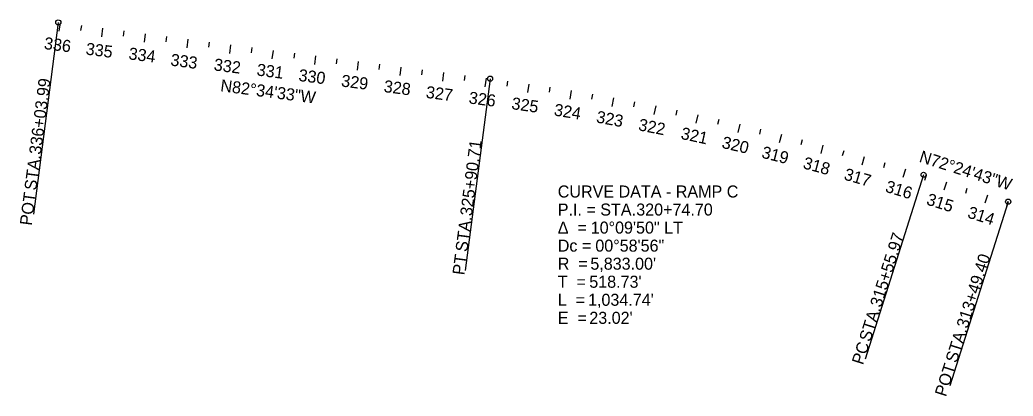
# Model space of a CAD drawing. Extents: x 213054 to 253479, y 525432 to 554138.
# Drawn here: x 251167 to 253479, y 525432 to 526308 of the extents above; entities that cross this region are included whole.
import ezdxf

# ---------------------------------------------------------------- set-up
doc = ezdxf.new("R2010")
doc.units = 0
for name, color, linetype in [('_CIVIL_CONSTRUCTION', 7, 'Continuous'), ('DV_X_Section_VMS_Line', 7, 'Continuous'), ('RW_X_CL_100_Cardinal_Points', 7, 'Continuous'), ('SC_Scratch1', 7, 'Continuous')]:
    doc.layers.add(name, color=color, linetype=linetype)

msp = doc.modelspace()

# ---------------------------------------------------------------- linework, layer by layer
at = {"layer": 'RW_X_CL_100_Cardinal_Points'}
for p, q in [((251260.9, 526301.4), (251258.3, 526281.6)), ((251310.5, 526295), (251308.9, 526283.1)), ((251360, 526288.5), (251357.4, 526268.7)), ((251409.6, 526282.1), (251408.1, 526270.2)), ((251459.2, 526275.6), (251456.6, 526255.8)), ((251508.8, 526269.1), (251507.2, 526257.2)), ((251558.4, 526262.7), (251555.8, 526242.8)), ((251607.9, 526256.2), (251606.4, 526244.3)), ((251657.5, 526249.7), (251654.9, 526229.9)), ((251707.1, 526243.3), (251705.5, 526231.4)), ((251756.7, 526236.8), (251754.1, 526217)), ((251806.3, 526230.4), (251804.7, 526218.5)), ((251855.8, 526223.9), (251853.3, 526204.1)), ((251905.4, 526217.4), (251903.9, 526205.5)), ((251955, 526211), (251952.4, 526191.2)), ((252004.6, 526204.5), (252003, 526192.6)), ((252054.2, 526198.1), (252051.6, 526178.2)), ((252103.7, 526191.6), (252102.2, 526179.7)), ((252153.3, 526185.1), (252150.7, 526165.3)), ((252202.9, 526178.7), (252201.4, 526166.8)), ((252252.5, 526172.2), (252249.9, 526152.4)), ((252302, 526165.6), (252300.4, 526153.7)), ((252351.6, 526158.6), (252348.7, 526138.8)), ((252401, 526151.2), (252399.2, 526139.3)), ((252450.4, 526143.3), (252447.1, 526123.6)), ((252499.7, 526135), (252497.6, 526123.2)), ((252548.9, 526126.3), (252545.3, 526106.6)), ((252598.1, 526117.2), (252595.8, 526105.4)), ((252647.2, 526107.6), (252643.2, 526088)), ((252696.1, 526097.6), (252693.7, 526085.9)), ((252745.1, 526087.2), (252740.8, 526067.7)), ((252793.9, 526076.4), (252791.2, 526064.7)), ((252842.6, 526065.2), (252838, 526045.7)), ((252891.2, 526053.5), (252888.4, 526041.9)), ((252939.7, 526041.5), (252934.8, 526022.1)), ((252988.2, 526029), (252985.1, 526017.4)), ((253036.5, 526016.1), (253031.2, 525996.8)), ((253084.7, 526002.8), (253081.4, 525991.2)), ((253132.7, 525989.1), (253127.2, 525969.9)), ((253180.7, 525974.9), (253177.3, 525963.4)), ((253228.5, 525960.4), (253222.6, 525941.3)), ((253276.3, 525945.4), (253272.6, 525934)), ((253323.9, 525930.3), (253317.9, 525911.3)), ((253371.6, 525915.2), (253368, 525903.8)), ((253419.2, 525900.1), (253413.2, 525881.1)), ((253466.9, 525885), (253463.3, 525873.6))]:
    msp.add_line(p, q, dxfattribs=at)
at = {"layer": 'SC_Scratch1'}
for p, q in [((251256.9, 526301.9), (251198.8, 525855.7)), ((252261.7, 526171), (252203.6, 525724.8)), ((253270.6, 525947.3), (253134.6, 525518.3)), ((253467.5, 525884.8), (253331.5, 525455.9))]:
    msp.add_line(p, q, dxfattribs=at)
for centre in [(251256.9, 526301.9), (252261.7, 526171), (253270.6, 525947.3), (253467.5, 525884.8)]:
    msp.add_circle(centre, 6, dxfattribs=at)

# ---------------------------------------------------------------- texts
at = {"layer": '_CIVIL_CONSTRUCTION'}
for s, p in [('CURVE DATA - RAMP C', (252419.3, 525894.5)), ('P.I. = STA. ', (252419.3, 525852.5)), ('320+74.70', (252601.9, 525852.5)), ('Δ  = ', (252419.3, 525810.5)), ('10°09\'50" LT', (252496, 525810.5)), ('Dc = ', (252419.3, 525768.5)), ('00°58\'56"', (252506.7, 525768.5)), ('R  = ', (252419.3, 525726.5)), ("5,833.00'", (252495.1, 525726.5)), ('T  = ', (252419.3, 525684.5)), ("518.73'", (252492.6, 525684.5)), ('L  = ', (252419.3, 525642.5)), ("1,034.74'", (252489.7, 525642.5)), ('E  = ', (252419.3, 525600.5)), ("23.02'", (252492.7, 525600.5))]:
    msp.add_text(s, height=28, dxfattribs=at).set_placement(p)
at = {"layer": 'DV_X_Section_VMS_Line'}
for s, rotation, p in [('N82°34\'33"W', 352.576, (251633, 526141.9)), ('N72°24\'43"W', 342.4121, (253258.4, 525977.9))]:
    msp.add_text(s, height=28, rotation=rotation, dxfattribs=at).set_placement(p)
at = {"layer": 'RW_X_CL_100_Cardinal_Points'}
for s, rotation, p in [('336', 352.576, (251222.5, 526240.3)), ('335', 352.576, (251319.5, 526227.4)), ('334', 352.576, (251419.2, 526216.3)), ('333', 352.576, (251516.8, 526201.8)), ('332', 352.576, (251617.6, 526190.6)), ('331', 352.576, (251717.4, 526178.7)), ('330', 352.576, (251814.7, 526166)), ('329', 352.576, (251914.1, 526153.1)), ('328', 352.576, (252013.1, 526140.2)), ('327', 352.576, (252111.2, 526126.6)), ('326', 352.576, (252211, 526113.6)), ('325', 351.685, (252310.3, 526100.5)), ('324', 350.7027, (252409.1, 526085.7)), ('323', 349.7204, (252507.3, 526069.3)), ('322', 348.7382, (252605.1, 526051.3)), ('321', 347.7559, (252704, 526031.3)), ('320', 346.7736, (252799.3, 526010.3)), ('319', 345.7914, (252891.8, 525987.5)), ('318', 344.8091, (252988.1, 525962.8)), ('317', 343.8268, (253083.4, 525936.7)), ('316', 342.8446, (253179.5, 525908.5)), ('315', 342.4121, (253275.3, 525878.6)), ('314', 342.4121, (253370.9, 525848.3))]:
    msp.add_text(s, height=28, rotation=rotation, dxfattribs=at).set_placement(p)
at = {"layer": 'SC_Scratch1'}
for s, rotation, p in [('336+03.99', 82.576, (251216.3, 525993.4)), ('325+90.71', 82.576, (252219.5, 525850.3)), (' STA. ', 82.576, (251204.1, 525899.7)), ('POT', 82.576, (251194.8, 525828.3)), (' STA. ', 82.576, (252207.3, 525756.6)), ('315+55.97', 72.4121, (253171.9, 525637.3)), ('PT', 82.576, (252201.6, 525712.9)), ('313+49.40', 72.4121, (253373, 525588.1)), (' STA. ', 72.4121, (253143.3, 525547.2)), (' STA. ', 72.4121, (253344.4, 525498)), ('PC', 72.4121, (253129.5, 525503.5)), ('POT', 72.4121, (253322.6, 525429.3))]:
    msp.add_text(s, height=28, rotation=rotation, dxfattribs=at).set_placement(p)

doc.saveas('drawing.dxf')
